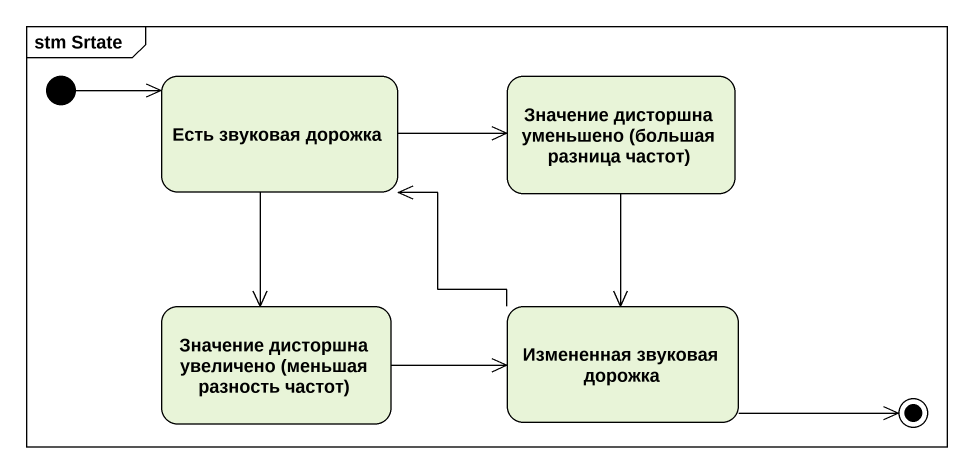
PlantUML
@startuml
mainframe stm Srtate
hide empty description
state "Есть звуковая дорожка" as Есть_звуковая_дорожка
state "Значение дисторшна уменьшено (большая разница частот)" as Значение_дисторшна
state "Значение дисторшна увеличено (меньшая разность частот)" as Значение_дисторшна_2
state "Измененная звуковая дорожка" as Измененная_звуковая_дорожка
[*] -right-> Есть_звуковая_дорожка
Есть_звуковая_дорожка -right-> Значение_дисторшна
Есть_звуковая_дорожка --> Значение_дисторшна_2
Значение_дисторшна --> Измененная_звуковая_дорожка
Значение_дисторшна_2 -right-> Измененная_звуковая_дорожка
Измененная_звуковая_дорожка -up-> Есть_звуковая_дорожка
Измененная_звуковая_дорожка -right-> [*]
@enduml
